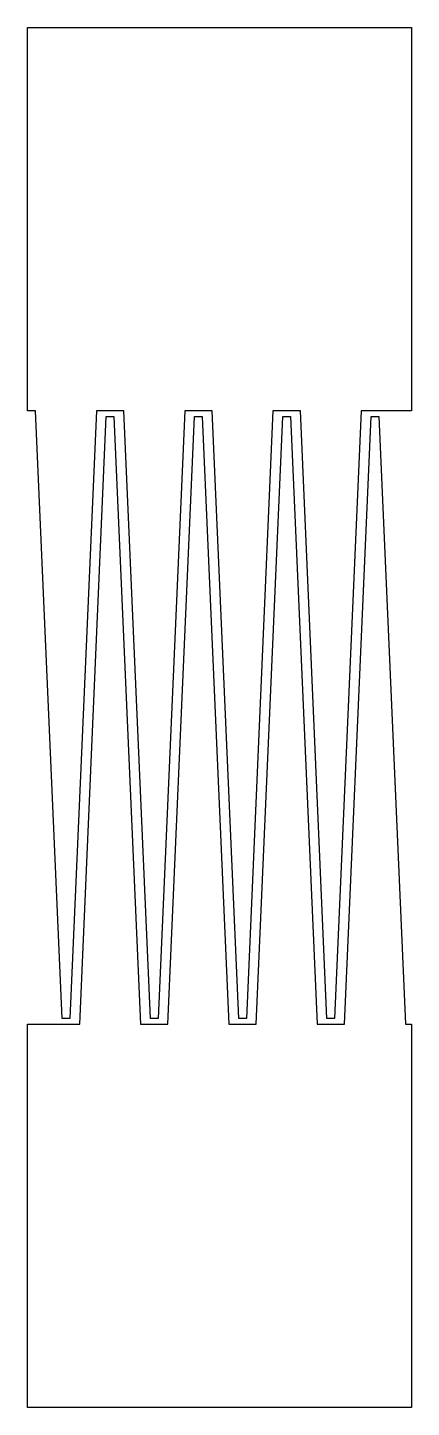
# Model space of a CAD drawing. Header units: metres. Extents: x -5 to 5, y -17.9 to 18.1.
import ezdxf

# ---------------------------------------------------------------- set-up
doc = ezdxf.new("R2010")
doc.units = ezdxf.units.M

msp = doc.modelspace()

# ---------------------------------------------------------------- linework, layer by layer
at = {"layer": 'Group#2'}
for p, q in [((-5, 8.1), (-5, 18.1)), ((-5, 18.1), (5, 18.1)), ((5, 18.1), (5, 8.1)), ((-4.793, 8.1), (-5, 8.1)), ((-4.1, -7.75), (-4.793, 8.1)), ((-3.207, 8.1), (-3.9, -7.75)), ((-3.643, -7.9), (-2.95, 7.95)), ((-2.493, 8.1), (-3.207, 8.1)), ((-2.95, 7.95), (-2.75, 7.95)), ((-2.75, 7.95), (-2.057, -7.9)), ((-1.8, -7.75), (-2.493, 8.1)), ((-0.907, 8.1), (-1.6, -7.75)), ((-1.343, -7.9), (-0.65, 7.95)), ((-0.193, 8.1), (-0.907, 8.1)), ((-0.65, 7.95), (-0.45, 7.95)), ((-0.45, 7.95), (0.243, -7.9)), ((0.5, -7.75), (-0.193, 8.1)), ((1.393, 8.1), (0.7, -7.75)), ((0.957, -7.9), (1.65, 7.95)), ((2.107, 8.1), (1.393, 8.1)), ((1.65, 7.95), (1.85, 7.95)), ((1.85, 7.95), (2.543, -7.9)), ((2.8, -7.75), (2.107, 8.1)), ((3.693, 8.1), (3, -7.75)), ((3.257, -7.9), (3.95, 7.95)), ((5, 8.1), (3.693, 8.1)), ((3.95, 7.95), (4.15, 7.95)), ((4.15, 7.95), (4.843, -7.9)), ((-5, -17.9), (-5, -7.9)), ((-5, -7.9), (-3.643, -7.9)), ((-3.9, -7.75), (-4.1, -7.75)), ((-2.057, -7.9), (-1.343, -7.9)), ((-1.6, -7.75), (-1.8, -7.75)), ((0.243, -7.9), (0.957, -7.9)), ((0.7, -7.75), (0.5, -7.75)), ((2.543, -7.9), (3.257, -7.9)), ((3, -7.75), (2.8, -7.75)), ((4.843, -7.9), (5, -7.9)), ((5, -7.9), (5, -17.9)), ((5, -17.9), (-5, -17.9))]:
    msp.add_line(p, q, dxfattribs=at)

doc.saveas('drawing.dxf')
